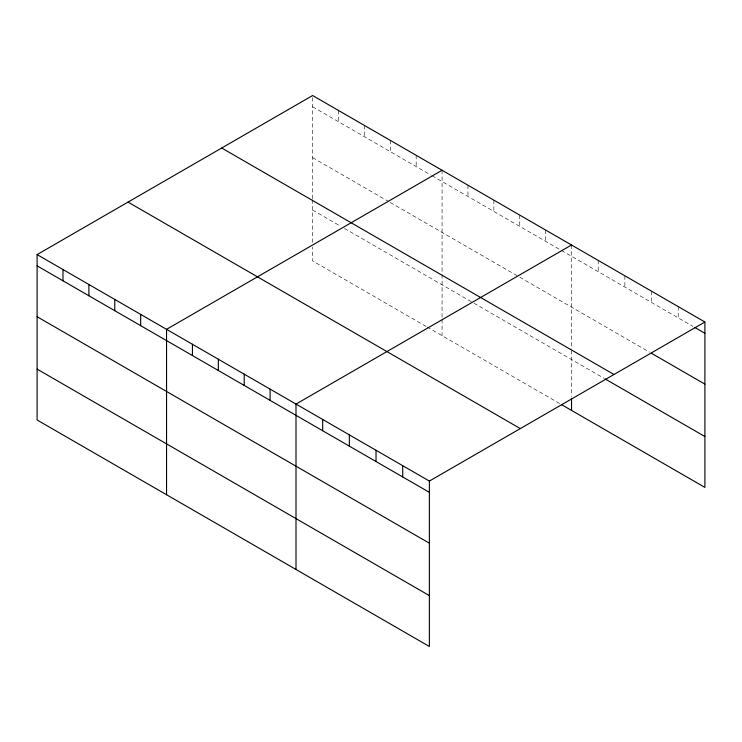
<?xml version="1.0" encoding="UTF-8"?>
<svg xmlns="http://www.w3.org/2000/svg" width="742" height="742" viewBox="0 0 742 742"><rect width="100%" height="100%" fill="white"/><g stroke="black" fill="none" stroke-linecap="round" stroke-linejoin="round"><path stroke-width="0.56" stroke-dasharray="3.71 2.78" d="M312.623 198.67L312.623 95.523M312.623 106.792L431.121 175.205M432.113 175.78L693.047 326.424M312.623 157.656L388.298 201.351M390.292 202.492L518.751 276.664M519.743 277.239L649.575 352.19M312.623 210.06L340.504 226.152M344.483 228.453L472.942 302.625M473.934 303.2L604.127 378.364M426.14 326.461L312.623 260.924L312.623 247.049M427.132 327.036L559.579 403.5M678.225 306.604L678.225 317.873M651.55 291.207L651.55 302.467M624.875 275.801L624.875 287.071M598.2 260.405L598.2 271.665M571.526 244.999L571.526 349.287M571.526 350.419L571.526 396.534M545.63 230.057L545.63 241.317M519.743 215.106L519.743 226.375M493.857 200.164L493.857 211.424M467.961 185.212L467.961 196.472M442.074 170.261L442.074 273.408M442.074 274.549L442.074 318.318M442.074 319.477L442.074 335.662M416.179 155.319L416.179 166.579M390.292 140.368L390.292 151.628M364.396 125.417L364.396 136.686M338.51 110.475L338.51 121.734M312.623 199.802L312.623 242.43"/><path stroke-width="1.11" d="M429.377 543.2L429.377 481.076L37.1 254.599L37.1 419.991L429.377 646.477L429.377 543.2L37.1 316.723M561.564 404.65L704.9 487.401L704.9 322.009L312.623 95.523L37.1 254.599M442.074 170.261L166.551 329.337L166.551 494.728M571.526 244.999L296.002 404.075L296.002 569.466M429.377 481.076L704.9 322.009M695.022 327.565L704.9 333.269M651.55 353.331L704.9 384.133M221.7 148.02L613.977 374.497M605.12 378.93L704.9 436.537M128.023 202.102L520.3 428.579M37.1 265.859L429.377 492.336M37.1 369.126L429.377 595.613M571.526 398.844L571.526 410.4M402.702 465.679L402.702 476.939M376.027 450.273L376.027 461.533M349.352 434.877L349.352 446.137M322.677 419.471L322.677 430.74M270.116 389.123L270.116 400.383M244.22 374.181L244.22 385.441M218.334 359.23L218.334 370.49M192.447 344.279L192.447 355.548M140.665 314.385L140.665 325.645M114.769 299.434L114.769 310.703M88.882 284.492L88.882 295.752M62.987 269.541L62.987 280.801"/></g></svg>
